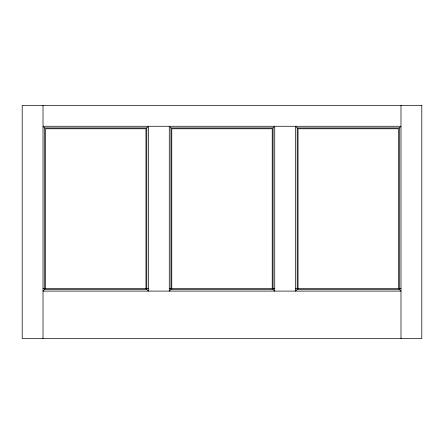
<?xml version="1.0" encoding="UTF-8"?>
<svg xmlns="http://www.w3.org/2000/svg" width="444" height="444" viewBox="0 0 444 444"><rect width="100%" height="100%" fill="white"/><g stroke="black" fill="none" stroke-linecap="round" stroke-linejoin="round"><path stroke-width="0.67" d="M146.798 127.928L148.463 126.263L148.463 291.098L146.798 289.433L146.798 127.928L44.678 127.928L43.013 126.263L400.988 126.263L399.323 127.928L399.323 289.433L400.988 291.098L43.013 291.098L44.678 289.433L44.678 127.928M273.06 127.928L274.725 126.263L274.725 291.098L273.06 289.433L273.06 127.928L170.94 127.928L169.275 126.263L169.275 291.098L170.94 289.433L170.94 127.928M297.203 289.433L295.538 291.098L295.538 126.263L297.203 127.928L297.203 289.433L399.323 289.433M297.203 127.928L399.323 127.928M43.013 288.6L148.463 288.6M169.275 288.6L274.725 288.6M295.538 288.6L400.988 288.6M44.678 289.433L146.798 289.433M170.94 289.433L273.06 289.433M400.988 105.45L400.988 338.55M398.49 288.6L398.49 128.76L298.035 128.76L298.035 288.6M272.228 288.6L272.228 128.76L171.773 128.76L171.773 288.6M145.965 288.6L145.965 128.76L45.51 128.76L45.51 288.6M43.013 105.45L43.013 338.55M421.8 105.45L22.2 105.45L22.2 338.55L421.8 338.55L421.8 105.45"/></g></svg>
